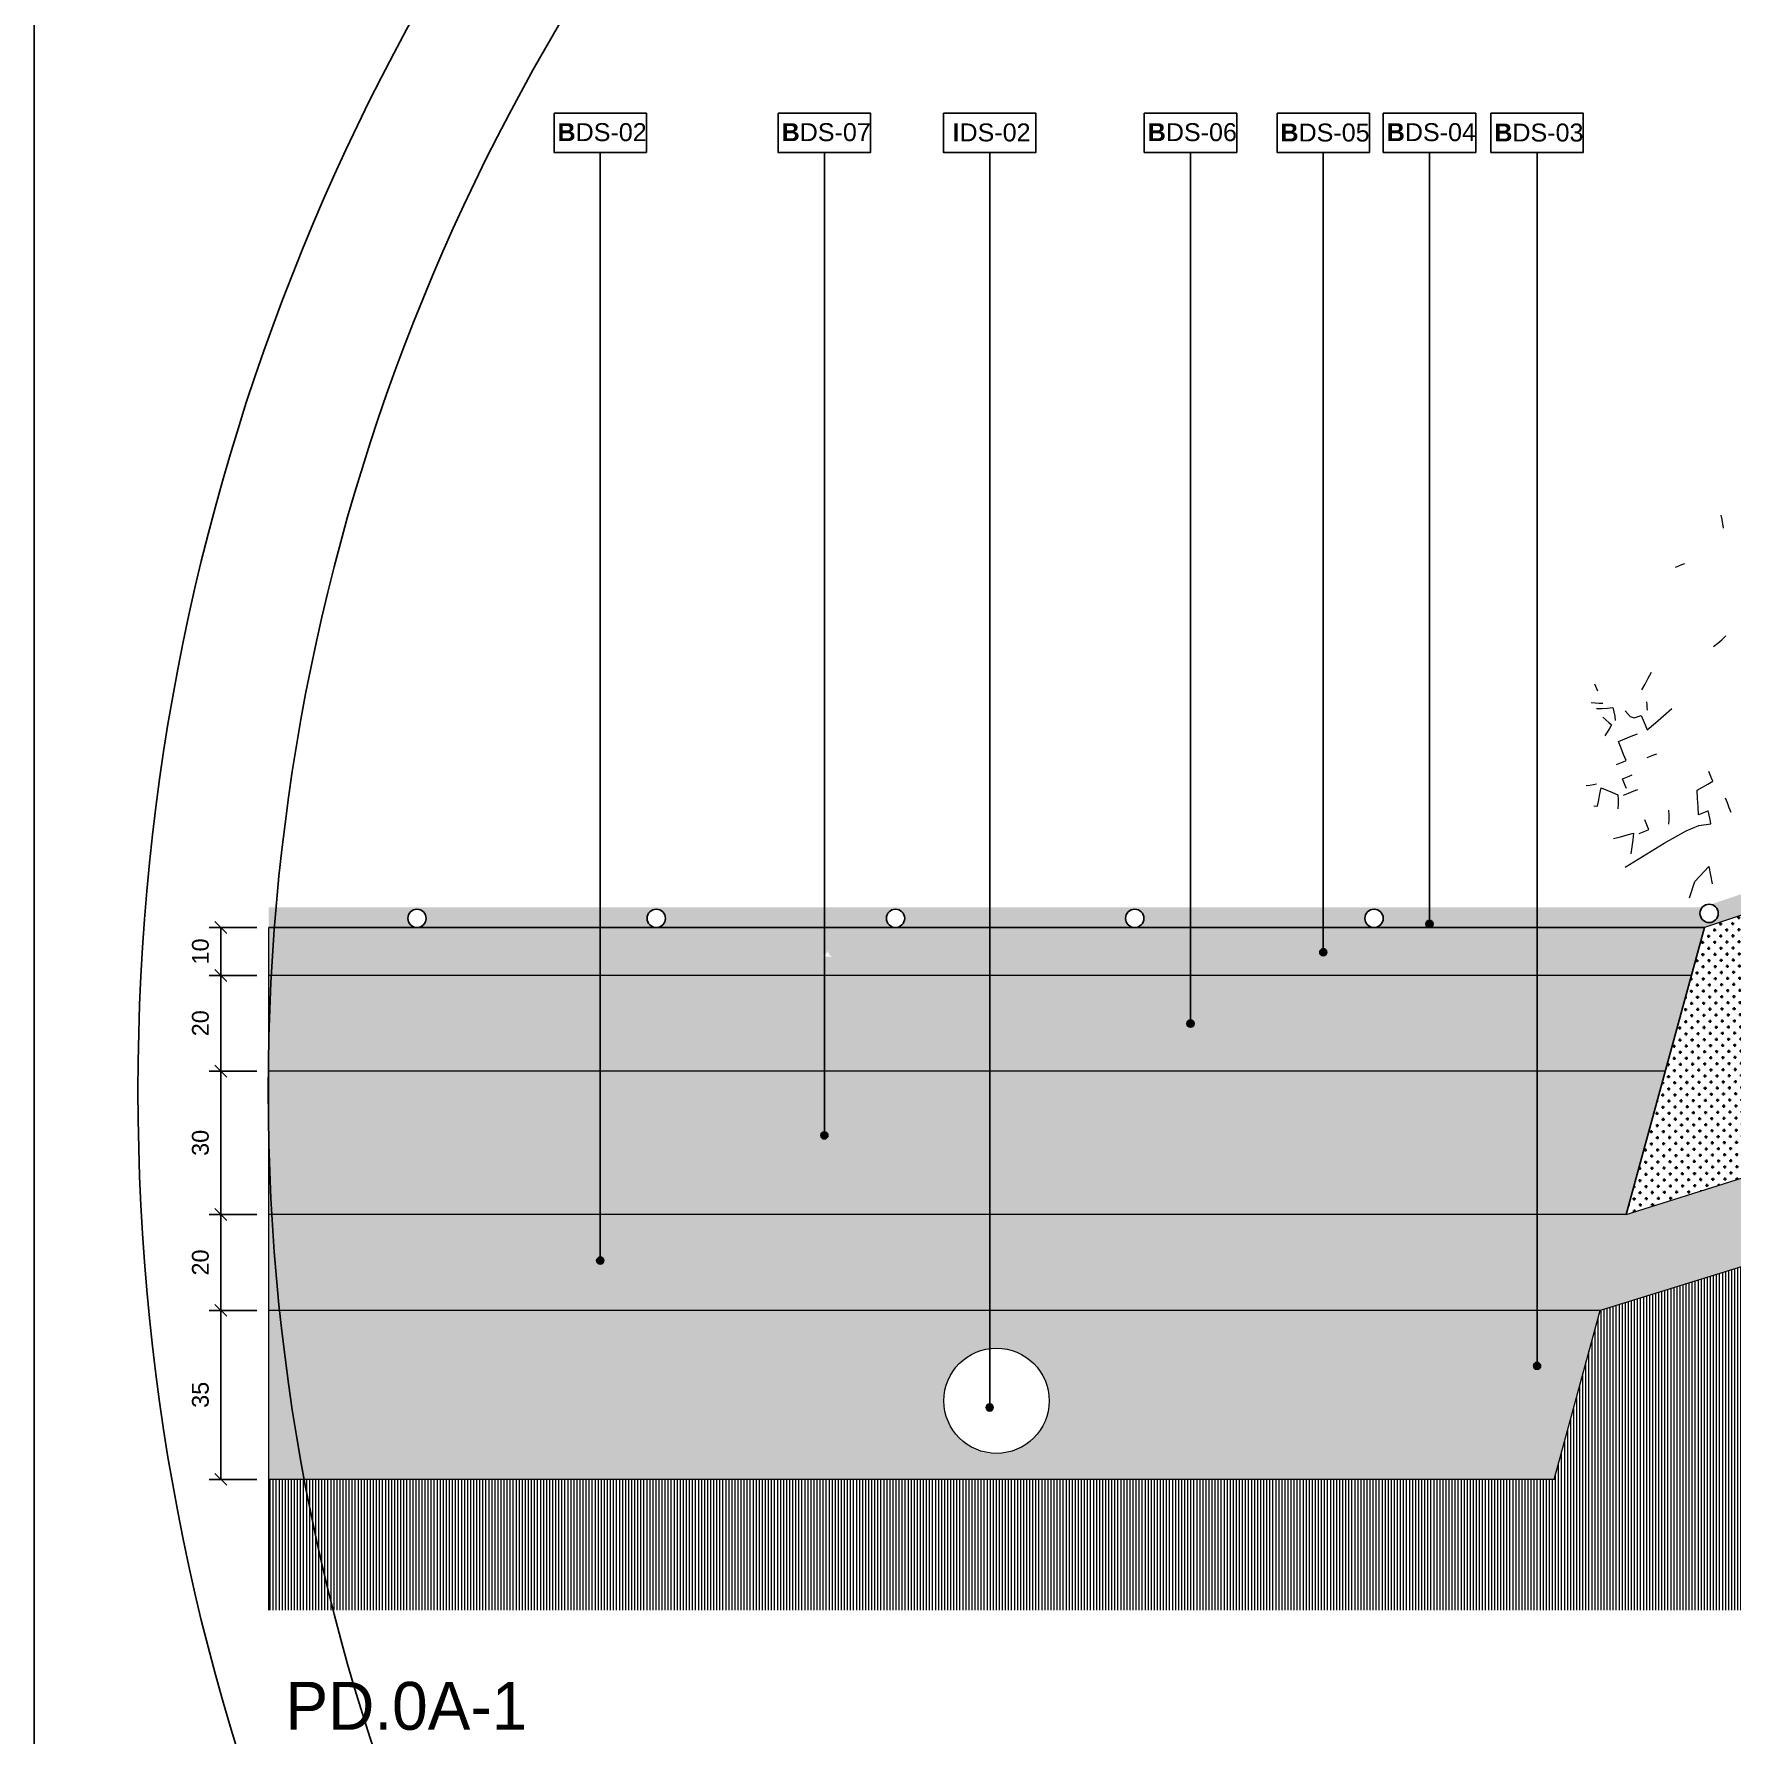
# Model space of a CAD drawing. Header units: metres. Extents: x -325 to 301, y -147 to 149.
# Drawn here: x 12.234 to 15.783, y 113.5 to 117.053 of the extents above; entities that cross this region are included whole.
import ezdxf

# ---------------------------------------------------------------- set-up
doc = ezdxf.new("R2010")
doc.units = ezdxf.units.M
doc.layers.get('Defpoints').update_dxf_attribs({"lineweight": 13})
for name, color, linetype, plot in [('-aux', 50, 'Continuous', False), ('-AUX_RIM', 2, 'Continuous', False), ('00-NOPRINT-aux', 6, 'Continuous', False)]:
    doc.layers.add(name, color=color, linetype=linetype, plot=plot)
doc.layers.add('0-TX-1_25', color=7, linetype='Continuous', true_color=0x3f4f7f)
doc.layers.add('03-SOL-H-sorra', color=7, linetype='Continuous', true_color=0x7e7a67)
for name, color, linetype in [('02-TRAÇ-D-linia 2', 251, 'Continuous'), ('10-DET-encoixinat', 37, 'Continuous'), ('10-DET_TERRENY_compactat', 252, 'Continuous'), ('10-DET_TERRENY_sol estructural', 251, 'Continuous'), ('A-KEYPLAN_HATCH', 7, 'Continuous'), ('A_TEXT_2', 7, 'Continuous')]:
    doc.layers.add(name, color=color, linetype=linetype)
for name, color, linetype, lineweight in [('05-VEG-sec plano 2_', 251, 'Continuous', 18), ('1-CM', 7, 'Continuous', 0), ('2-formigó', 7, 'Continuous', 0), ('2-L-secció', 1, 'Continuous', 0), ('3-TR Seleccionat', 44, 'Continuous', 0)]:
    doc.layers.add(name, color=color, linetype=linetype, lineweight=lineweight)
doc.styles.get("Standard").update_dxf_attribs({"font": 'arial.ttf'})
doc.styles.add('x-llegenda materials$0$ENGRAVERS', font='TT0586M.TTF')
doc.dimstyles.new('ISO-25', dxfattribs={"dimtxt": 0.1, "dimasz": 0.1, "dimexe": 0.1, "dimexo": 0.1, "dimgap": 0.1, "dimtad": 1, "dimdec": 0, "dimlfac": 100, "dimzin": 9, "dimtxsty": 'Standard', "dimblk": 'OBLIQUE', "dimcen": 0.1, "dimadec": 0, "dimazin": 0, "dimtfac": 1, "dimtdec": 0, "dimtmove": 0, "dimatfit": 3, "dimldrblk": 'OBLIQUE', "dimfxl": 1, "dimarcsym": 0})

# ---------------------------------------------------------------- blocks, each defined once
blk = doc.blocks.new('arbusto')
at = {"color": 0}
for p, q in [((85.505777362152, 109.7584143048152), (85.50501762586646, 109.7671814040514)), ((85.5070085527841, 109.7500640760409), (85.505777362152, 109.7584143048152)), ((85.5084749397356, 109.7419218122959), (85.5070085527841, 109.7500640760409)), ((85.60743366647512, 109.7007751225028), (85.60114951897413, 109.7011612626957)), ((85.61416197696235, 109.7003616915317), (85.60743366647512, 109.7007751225028)), ((85.62111186888069, 109.6999346427619), (85.61416197696235, 109.7003616915317)), ((85.58112822612748, 109.5383787464816), (85.57137422030792, 109.5426890833769)), ((85.5909095229581, 109.5345125729218), (85.58112822612748, 109.5383787464816)), ((85.60070443584118, 109.530867980211), (85.5909095229581, 109.5345125729218)), ((85.73990705958568, 109.5135940359905), (85.73045970941894, 109.5228949609445)), ((85.7493817032082, 109.5047372748377), (85.73990705958568, 109.5135940359905)), ((85.84055928699672, 109.5211391451303), (85.84147925185971, 109.5361109079095)), ((85.75886996067129, 109.4961020947667), (85.7493817032082, 109.5047372748377)), ((85.83330172509886, 109.4845523836557), (85.82313428912312, 109.4821344094817)), ((85.82313428912312, 109.4821344094817), (85.82389402505942, 109.4733673103619)), ((85.84348277724348, 109.487191939028), (85.83330172509886, 109.4845523836557)), ((85.84549642459024, 109.4988313515205), (85.83902601455338, 109.4961862079799)), ((85.85369112202898, 109.4902756570373), (85.84348277724348, 109.487191939028)), ((85.8524246114539, 109.501670784317), (85.84549642459024, 109.4988313515205)), ((85.85960167308804, 109.5049407650949), (85.8524246114539, 109.501670784317)), ((85.73510736320168, 109.4354823594913), (85.71557206008583, 109.4436588706449)), ((85.75832359376363, 109.466079085134), (85.75733668776229, 109.4711491578491)), ((85.75975466088858, 109.4609817211749), (85.75832359376363, 109.466079085134)), ((85.76140731119085, 109.455870741047), (85.75975466088858, 109.4609817211749)), ((85.77607241924852, 109.4499601889402), (85.77545911003835, 109.4399790139869)), ((85.79035002295859, 109.449825277552), (85.77607241924852, 109.4499601889402)), ((85.79713782155886, 109.4546029680641), (85.79035002295859, 109.449825277552)), ((85.8022519745864, 109.468389266287), (85.79713782155886, 109.4546029680641)), ((85.82389402505942, 109.4733673103619), (85.82512521464378, 109.4650170814712)), ((85.82512521464378, 109.4650170814712), (85.82659160264302, 109.4568748177262)), ((85.83968354598619, 109.4573688071687), (85.83626612334047, 109.4512709212722)), ((85.83626612334047, 109.4512709212722), (85.84224361600354, 109.445894193952)), ((85.84334984258749, 109.4638972396497), (85.83968354598619, 109.4573688071687)), ((85.84224361600354, 109.445894193952), (85.84866527083796, 109.4404901743401)), ((85.84747391589917, 109.4706199625507), (85.84334984258749, 109.4638972396497)), ((85.75465628085658, 109.427527431515), (85.73510736320168, 109.4354823594913)), ((85.77423249045387, 109.4200166651281), (85.75465628085658, 109.427527431515)), ((85.77484579989687, 109.4299978400813), (85.77423249045387, 109.4200166651281)), ((85.77545911003835, 109.4399790139869), (85.77484579989687, 109.4299978400813)), ((85.80720729951281, 109.4179904749617), (85.79419484036043, 109.4187900463585)), ((85.82044133811723, 109.4171772890259), (85.80720729951281, 109.4179904749617)), ((85.83411954017356, 109.4163368094014), (85.82044133811723, 109.4171772890259)), ((85.83327906136401, 109.4026586080436), (85.83411954017356, 109.4163368094014)), ((85.84866527083796, 109.4404901743401), (85.85530850896612, 109.4350725405384)), ((85.83166630310006, 109.3764121104032), (85.83246587472968, 109.389424568275)), ((85.83246587472968, 109.389424568275), (85.83327906136401, 109.4026586080436)), ((85.77745009236969, 109.3697246520314), (85.7711659448687, 109.3701107903617)), ((85.78417840204202, 109.3693112202454), (85.77745009236969, 109.3697246520314)), ((85.79112829489168, 109.368884172407), (85.78417840204202, 109.3693112202454)), ((85.83611052285414, 109.3460824453505), (85.82982637523673, 109.3464685855433)), ((85.83795045141596, 109.3760259702103), (85.83166630310006, 109.3764121104032)), ((85.8428388327593, 109.3456690137973), (85.83611052285414, 109.3460824453505)), ((85.84467876167037, 109.3756125376094), (85.83795045141596, 109.3760259702103)), ((85.84978872421198, 109.3452419668902), (85.8428388327593, 109.3456690137973)), ((85.85162865300663, 109.3751854907023), (85.84467876167037, 109.3756125376094)), ((85.84936167730484, 109.3382920745062), (85.84978872421198, 109.3452419668902)), ((85.90667154139373, 109.3530640155077), (85.90030790818855, 109.3521565943956)), ((85.91350662871264, 109.35438830778), (85.90667154139373, 109.3530640155077)), ((85.92057691363152, 109.3559205635684), (85.91350662871264, 109.35438830778)), ((85.83796762325801, 109.3159117521718), (85.82798644818831, 109.3165250598686)), ((85.8479487975128, 109.3152984419139), (85.83796762325801, 109.3159117521718)), ((85.85792997223325, 109.3146851332858), (85.8479487975128, 109.3152984419139)), ((85.8485621062573, 109.3252796159359), (85.84894824621733, 109.3315637654159)), ((85.84894824621733, 109.3315637654159), (85.84936167730484, 109.3382920745062)), ((85.87673258827999, 109.3265913651558), (85.86821780237369, 109.3190624108538)), ((85.86821780237369, 109.3190624108538), (85.87071526027285, 109.3101885337383)), ((85.88548257271759, 109.3343282855349), (85.87673258827999, 109.3265913651558)), ((85.89470401150174, 109.3424820750952), (85.88548257271759, 109.3343282855349)), ((85.90037485060748, 109.3321147608804), (85.89470401150174, 109.3424820750952)), ((85.90648985118605, 109.3217201551888), (85.90037485060748, 109.3321147608804)), ((85.9128264344763, 109.3113119313493), (85.90648985118605, 109.3217201551888)), ((85.91929684393108, 109.3139570748899), (85.9128264344763, 109.3113119313493)), ((85.68579676304944, 109.2851866903948), (85.68618290196173, 109.2914708398748)), ((85.69695110549219, 109.2825345920864), (85.68579676304944, 109.2851866903948)), ((85.68618290196173, 109.2914708398748), (85.68659633374773, 109.2981991490815)), ((85.68659633374773, 109.2981991490815), (85.68702338146977, 109.3051490401849)), ((85.70856322464533, 109.2800767834997), (85.69695110549219, 109.2825345920864)), ((85.72042422031518, 109.2780495205661), (85.70856322464533, 109.2800767834997)), ((85.87071526027285, 109.3101885337383), (85.87346159270965, 109.3017452044878)), ((85.87346159270965, 109.3017452044878), (85.87666570371948, 109.2934961647261)), ((85.72449484351091, 109.2627711046953), (85.72042422031518, 109.2780495205661)), ((85.7285654663574, 109.2474926868454), (85.72449484351091, 109.2627711046953)), ((85.73263609060086, 109.2322142701596), (85.7285654663574, 109.2474926868454)), ((85.7868793506641, 109.2502173727844), (85.7843818932306, 109.2590912487358)), ((85.78962568379939, 109.2417740423698), (85.7868793506641, 109.2502173727844)), ((85.83344728767406, 109.242346500163), (85.83386072039139, 109.249074810301)), ((85.83386072039139, 109.249074810301), (85.83428776741493, 109.2560247024521)), ((85.67152242199518, 109.2159317762125), (85.67213573213667, 109.2259129510494)), ((85.67213573213667, 109.2259129510494), (85.67274904157966, 109.2358941258863)), ((85.67274904157966, 109.2358941258863), (85.67336235102266, 109.2458753010724)), ((85.71267374092713, 109.2334408883471), (85.71895788924303, 109.2330547497841)), ((85.71343347697984, 109.2246737892274), (85.71267374092713, 109.2334408883471)), ((85.7146646665642, 109.2163235613843), (85.71343347697984, 109.2246737892274)), ((85.71613105467986, 109.208181297523), (85.7146646665642, 109.2163235613843)), ((85.71895788924303, 109.2330547497841), (85.72568619856611, 109.2326413169503)), ((85.72568619856611, 109.2326413169503), (85.73263609060086, 109.2322142701596)), ((85.79282979434356, 109.2335250014439), (85.78962568379939, 109.2417740423698)), ((85.83306114864536, 109.2360623525456), (85.83344728767406, 109.242346500163)), ((85.83934529556427, 109.235676213284), (85.83306114864536, 109.2360623525456)), ((85.84607360558584, 109.2352627813816), (85.83934529556427, 109.235676213284)), ((85.85302349878475, 109.2348357329611), (85.84607360558584, 109.2352627813816)), ((85.8764032702893, 109.23970700067), (85.86331132694613, 109.2392130122753)), ((85.86331132694613, 109.2392130122753), (85.86886177328415, 109.2268863937352)), ((85.86886177328415, 109.2268863937352), (85.87486999644898, 109.2147540636361)), ((85.87486999644898, 109.2147540636361), (85.88112709461711, 109.2030522815185)), ((85.88974408665672, 109.2406315368135), (85.8764032702893, 109.23970700067)), ((85.90354268136434, 109.2417503634933), (85.88974408665672, 109.2406315368135)), ((85.7389971872326, 109.2121774192201), (85.71613105467986, 109.208181297523)), ((85.76575809263159, 109.2107674926519), (85.7389971872326, 109.2121774192201)), ((85.81363795336802, 109.2014855035814), (85.76575809263159, 109.2107674926519)), ((85.89986282621976, 109.1818633127259), (85.81363795336802, 109.2014855035814)), ((85.74646534677595, 109.1311759038363), (85.7506823973963, 109.0971492110984)), ((85.78116576070897, 109.1119374784175), (85.74646534677595, 109.1311759038363)), ((85.80097133573145, 109.0858216201887), (85.78116576070897, 109.1119374784175))]:
    blk.add_line(p, q, dxfattribs=at)
blk = doc.blocks.new('hatch keyplan 2')
at = {"layer": 'A-KEYPLAN_HATCH'}
blk.add_lwpolyline([(0, 0.005476596624248486), (0.012874798693294, 0.005476596623793739), (0.012874798693294, -2.273736754432321e-13), (0, 0)], close=True, dxfattribs=at)
blk = doc.blocks.new('hatch keyplan')
at = {"layer": 'A-KEYPLAN_HATCH'}
blk.add_blockref('hatch keyplan 2', (1.430579833341536, 0.8521467901477053), dxfattribs=at)
blk = doc.blocks.new('B-DS06')
at = {"layer": 'A-KEYPLAN_HATCH'}
blk.add_blockref('hatch keyplan', (-1.430579833341536, -0.8521467901477053), dxfattribs=at)
at = {"layer": 'A_TEXT_2', "insert": (-0.0007977306934924266, 0.004083503112212838), "char_height": 0.0025, "attachment_point": 1}
blk.add_mtext_dynamic_manual_height_columns('\\pi0.00128;{\\fArial|b1|i0|c0|p34;B}DS-06', width=0.01456192034901793, gutter_width=0.015, heights=[0], dxfattribs=at)
blk = doc.blocks.new('B-DS05')
at = {"layer": 'A-KEYPLAN_HATCH'}
blk.add_blockref('hatch keyplan', (-1.430579833341536, -0.8521467901477053), dxfattribs=at)
at = {"layer": 'A_TEXT_2', "insert": (-0.0007977307988561444, 0.004032374434375541), "char_height": 0.0025, "attachment_point": 1}
blk.add_mtext_dynamic_manual_height_columns('\\pi0.00127;{\\fArial|b1|i0|c0|p34;B}DS-05', width=0.01456192034901793, gutter_width=0.015, heights=[0], dxfattribs=at)
blk = doc.blocks.new('B-DS03')
at = {"layer": 'A-KEYPLAN_HATCH'}
blk.add_blockref('hatch keyplan', (-1.430579833341536, -0.8521467901477053), dxfattribs=at)
at = {"layer": 'A_TEXT_2', "insert": (-0.0007977307988561444, 0.004032374434375541), "char_height": 0.0025, "attachment_point": 1}
blk.add_mtext_dynamic_manual_height_columns('\\pi0.00128;{\\fArial|b1|i0|c0|p34;B}DS-03', width=0.01456192034901793, gutter_width=0.015, heights=[0], dxfattribs=at)
blk = doc.blocks.new('B-DS04')
at = {"layer": 'A-KEYPLAN_HATCH'}
blk.add_blockref('hatch keyplan', (-1.430579833341536, -0.8521467901477053), dxfattribs=at)
at = {"layer": 'A_TEXT_2', "insert": (-0.0007977306934924266, 0.004083503112212838), "char_height": 0.0025, "attachment_point": 1}
blk.add_mtext_dynamic_manual_height_columns('\\pi0.00128;{\\fArial|b1|i0|c0|p34;B}DS-04', width=0.01456192034901793, gutter_width=0.015, heights=[0], dxfattribs=at)
blk = doc.blocks.new('B-DS07')
at = {"layer": 'A-KEYPLAN_HATCH'}
blk.add_blockref('hatch keyplan', (-1.430579833341536, -0.8521467901477053), dxfattribs=at)
at = {"layer": 'A_TEXT_2', "insert": (-0.0007977306934924266, 0.004083503112212838), "char_height": 0.0025, "attachment_point": 1}
blk.add_mtext_dynamic_manual_height_columns('\\pi0.00128;{\\fArial|b1|i0|c0|p34;B}DS-07', width=0.01456192034901793, gutter_width=0.015, heights=[0], dxfattribs=at)
blk = doc.blocks.new('I-06B')
at = {"layer": 'A-KEYPLAN_HATCH'}
blk.add_blockref('hatch keyplan', (-1.430579833341536, -0.8521467901477053), dxfattribs=at)
at = {"layer": 'A_TEXT_2', "insert": (-0.0007977307986626325, 0.00404589630651675), "char_height": 0.0025, "attachment_point": 1}
blk.add_mtext_dynamic_manual_height_columns('\\pi0.00206;{\\fArial|b1|i0|c0|p34;I}DS-02', width=0.01456192034901793, gutter_width=0.015, heights=[0], dxfattribs=at)
blk = doc.blocks.new('_Oblique')
at = {"color": 0, "lineweight": -2}
blk.add_line((-0.499999999995058, -0.4999999998130015), (0.500000000028669, 0.500000000163238), dxfattribs=at)
blk = doc.blocks.new('*D178')
at = {"layer": '0-TX-1_25', "color": 0, "lineweight": -2, "transparency": 16777216}
for p, q in [((12.70019743118632, 115.1855640451115), (12.60019743118646, 115.1855640451115)), ((12.62519743118646, 115.1855640451115), (12.62519743118646, 115.0855640459497)), ((12.7001974310699, 115.0855640459497), (12.60019743118646, 115.0855640459497))]:
    blk.add_line(p, q, dxfattribs=at)
at = {"layer": 'Defpoints', "color": 0, "transparency": 16777216}
for p in [(12.72519743118632, 115.1855640451115), (12.62519743118646, 115.0855640459497), (12.7251974310699, 115.0855640459497)]:
    blk.add_point(p, dxfattribs=at)
at = {"layer": '0-TX-1_25', "color": 0, "lineweight": -2, "transparency": 16777216, "xscale": 0.025, "yscale": 0.025, "zscale": 0.025}
for p, rotation in [((12.62519743118646, 115.1855640451115), 90), ((12.62519743118646, 115.0855640459497), 270)]:
    blk.add_blockref('_Oblique', p, dxfattribs=dict(at, rotation=rotation))
at = {"layer": '0-TX-1_25', "color": 0, "transparency": 16777216, "insert": (12.58232737661623, 115.1355640455305), "char_height": 0.035, "attachment_point": 5, "rotation": 90}
blk.add_mtext('10', dxfattribs=at)
blk = doc.blocks.new('*D179')
at = {"layer": '0-TX-1_25', "color": 0, "lineweight": -2, "transparency": 16777216}
for p, q in [((12.7001974310699, 115.0855640462989), (12.60019743118645, 115.0855640462989)), ((12.62519743118645, 115.0855640462989), (12.62519743118645, 114.885564047626)), ((12.70019743100782, 114.885564047626), (12.60019743118645, 114.885564047626))]:
    blk.add_line(p, q, dxfattribs=at)
at = {"layer": 'Defpoints', "color": 0, "transparency": 16777216}
for p in [(12.7251974310699, 115.0855640462989), (12.62519743118645, 114.885564047626), (12.72519743100782, 114.885564047626)]:
    blk.add_point(p, dxfattribs=at)
at = {"layer": '0-TX-1_25', "color": 0, "lineweight": -2, "transparency": 16777216, "xscale": 0.025, "yscale": 0.025, "zscale": 0.025}
for p, rotation in [((12.62519743118645, 115.0855640462989), 90), ((12.62519743118645, 114.885564047626), 270)]:
    blk.add_blockref('_Oblique', p, dxfattribs=dict(at, rotation=rotation))
at = {"layer": '0-TX-1_25', "color": 0, "transparency": 16777216, "insert": (12.58232737661622, 114.9855640469625), "char_height": 0.035, "attachment_point": 5, "rotation": 90}
blk.add_mtext('20', dxfattribs=at)
blk = doc.blocks.new('*D180')
at = {"layer": '0-TX-1_25', "color": 0, "lineweight": -2, "transparency": 16777216}
for p, q in [((12.70019743048783, 114.5855640421058), (12.60019743118644, 114.5855640421058)), ((12.62519743118644, 114.5855640421058), (12.62519743118644, 114.3855640448321)), ((12.700197430255, 114.3855640448321), (12.60019743118644, 114.3855640448321))]:
    blk.add_line(p, q, dxfattribs=at)
at = {"layer": 'Defpoints', "color": 0, "transparency": 16777216}
for p in [(12.72519743048783, 114.5855640421058), (12.62519743118644, 114.3855640448321), (12.725197430255, 114.3855640448321)]:
    blk.add_point(p, dxfattribs=at)
at = {"layer": '0-TX-1_25', "color": 0, "lineweight": -2, "transparency": 16777216, "xscale": 0.025, "yscale": 0.025, "zscale": 0.025}
for p, rotation in [((12.62519743118644, 114.5855640421058), 90), ((12.62519743118644, 114.3855640448321), 270)]:
    blk.add_blockref('_Oblique', p, dxfattribs=dict(at, rotation=rotation))
at = {"layer": '0-TX-1_25', "color": 0, "transparency": 16777216, "insert": (12.58232737661621, 114.4855640434689), "char_height": 0.035, "attachment_point": 5, "rotation": 90}
blk.add_mtext('20', dxfattribs=at)
blk = doc.blocks.new('*D181')
at = {"layer": '0-TX-1_25', "color": 0, "lineweight": -2, "transparency": 16777216}
for p, q in [((12.700197430255, 114.3855640448321), (12.60019743118642, 114.3855640448321)), ((12.62519743118642, 114.3855640448321), (12.62519743118642, 114.0323513026347)), ((12.700197430255, 114.0323513026347), (12.60019743118642, 114.0323513026347))]:
    blk.add_line(p, q, dxfattribs=at)
at = {"layer": 'Defpoints', "color": 0, "transparency": 16777216}
for p in [(12.725197430255, 114.3855640448321), (12.62519743118642, 114.0323513026347), (12.725197430255, 114.0323513026347)]:
    blk.add_point(p, dxfattribs=at)
at = {"layer": '0-TX-1_25', "color": 0, "lineweight": -2, "transparency": 16777216, "xscale": 0.025, "yscale": 0.025, "zscale": 0.025}
for p, rotation in [((12.62519743118642, 114.3855640448321), 90), ((12.62519743118642, 114.0323513026347), 270)]:
    blk.add_blockref('_Oblique', p, dxfattribs=dict(at, rotation=rotation))
at = {"layer": '0-TX-1_25', "color": 0, "transparency": 16777216, "insert": (12.58231543937198, 114.2089576737334), "char_height": 0.035, "attachment_point": 5, "rotation": 90}
blk.add_mtext('35', dxfattribs=at)
blk = doc.blocks.new('B-DS02')
at = {"layer": 'A-KEYPLAN_HATCH'}
blk.add_blockref('hatch keyplan', (-1.430579833341536, -0.8521467901477053), dxfattribs=at)
at = {"layer": 'A_TEXT_2', "insert": (-0.0007977306934924266, 0.004083503112212838), "char_height": 0.0025, "attachment_point": 1}
blk.add_mtext_dynamic_manual_height_columns('\\pi0.00129;{\\fArial|b1|i0|c0|p34;B}DS-02', width=0.01456192034901793, gutter_width=0.015, heights=[0], dxfattribs=at)
blk = doc.blocks.new('POINT')
at = {"layer": '0-TX-1_25'}
h = blk.add_hatch(dxfattribs=at)
h.set_pattern_fill('ANGLE', color=256)
h.set_pattern_definition([(0, (-83.74681484067048, -12.72584030761209), (0, 6.985), [5.08, -1.905]), (90, (-83.74681484067048, -12.72584030761209), (-6.985, 4.277078946022131e-16), [5.08, -1.905])])
edge = h.paths.add_edge_path()
edge.add_arc((0, 0), 0.0075, 0, 360)
h = blk.add_hatch(color=256, dxfattribs=at)
h.dxf.hatch_style = 1
edge = h.paths.add_edge_path()
edge.add_arc((0, 0), 0.0075, 0, 360)
blk.add_circle((0, 0), 0.0075, dxfattribs=at)
blk = doc.blocks.new('*D183')
at = {"layer": '0-TX-1_25', "color": 0, "lineweight": -2, "transparency": 16777216}
for p, q in [((12.700197430255, 114.885564047626), (12.60019743118644, 114.885564047626)), ((12.62519743118644, 114.5855640422244), (12.62519743118644, 114.885564047626)), ((12.700197430255, 114.5855640422244), (12.60019743118644, 114.5855640422244))]:
    blk.add_line(p, q, dxfattribs=at)
at = {"layer": 'Defpoints', "color": 0, "transparency": 16777216}
for p in [(12.62519743118644, 114.885564047626), (12.725197430255, 114.885564047626), (12.725197430255, 114.5855640422244)]:
    blk.add_point(p, dxfattribs=at)
at = {"layer": '0-TX-1_25', "color": 0, "lineweight": -2, "transparency": 16777216, "xscale": 0.025, "yscale": 0.025, "zscale": 0.025}
for p, rotation in [((12.62519743118644, 114.885564047626), 90), ((12.62519743118644, 114.5855640422244), 270)]:
    blk.add_blockref('_Oblique', p, dxfattribs=dict(at, rotation=rotation))
at = {"layer": '0-TX-1_25', "color": 0, "transparency": 16777216, "insert": (12.58231543937201, 114.7355640449252), "char_height": 0.035, "attachment_point": 5, "rotation": 90}
blk.add_mtext('30', dxfattribs=at)

msp = doc.modelspace()

# ---------------------------------------------------------------- hatches: boundary and pattern name
at = {"layer": '03-SOL-H-sorra'}
h = msp.add_hatch(dxfattribs=at)
h.set_pattern_fill('DOTS', color=256, scale=0.12, angle=45.57823182521773, style=0)
h.set_pattern_definition([(71.05482749825202, (127.3451974432195, 29.11556403829413), (-0.005876235567510452, 0.005981835467072386), [0, -0.007499999999999981])])
edge = h.paths.add_edge_path()
edge.add_line((13.89519743204313, 115.1855640451114), (15.72519742932367, 115.1855640460427))
edge.add_line((15.72519742932367, 115.1855640460427), (15.69795993961711, 115.0855640464153))
edge.add_line((15.69795993961711, 115.0855640464153), (12.72519742932367, 115.0855640468809))
edge.add_line((12.72519742932367, 115.0855640468809), (12.72519743025499, 115.1855640455771))
edge.add_line((12.72519743025499, 115.1855640455771), (13.89519743204313, 115.1855640451114))
edge.add_line((13.89519743204313, 115.1855640451114), (13.89519743204313, 115.1380640424478))
edge.add_arc((13.87063020377944, 115.1501312714405), 0.02737091010766021, 296.15990501803367, 333.8400928474414, ccw=False)
edge.add_arc((13.89519743327028, 115.2164462535304), 0.09173781268269464, 262.168635748906, 277.83136211666)
edge.add_arc((13.90417286378908, 115.1345394742701), 0.0096426633180673, 158.5605277697851, 291.43946796134605, ccw=False)
edge.add_line((13.89519743204313, 115.1380640424478), (13.89519743204313, 115.1855640451114))
at = {"layer": '10-DET-encoixinat'}
h = msp.add_hatch(dxfattribs=at)
h.set_pattern_fill('CROSS', color=256, scale=0.002, angle=91)
h.set_pattern_definition([(90.99999999999991, (1.196562049863278, 26.75898073485723), (-0.01291971129023967, 0.01247642016673267), [0.00635, -0.01905]), (181, (1.199681154904962, 26.76221066267978), (-0.01247642016673267, -0.01291971129023967), [0.00635, -0.01905])])
h.paths.add_polyline_path([(15.72519742932367, 115.1855640451114), (16.18331524773738, 115.3382699848671), (16.18370221425747, 114.7816912556033), (15.5617724931612, 114.5855640487491)])
at = {"layer": '10-DET_TERRENY_compactat'}
h = msp.add_hatch(dxfattribs=at)
h.set_pattern_fill('HEX', color=256, scale=0.002, angle=0.5782318252177278)
h.set_pattern_definition([(0.5782318252177278, (0, 0), (-0.000110995747240735, 0.01099796253877573), [0.00635, -0.0127]), (120.5782318252177, (0, 0), (-0.00946901707482901, -0.005595106406210373), [0.00635, -0.0127]), (60.57823182521773, (0.006349676630719095, 6.408342453239108e-05), (-0.009580012822069743, 0.00540285613256535), [0.00635, -0.0127])])
edge = h.paths.add_edge_path(flags=16)
edge.add_arc((18.18345262635749, 116.0295846000547), 0.01914789983742438, 0, 360)
h.paths.add_polyline_path([(12.72519743118631, 115.1855640446458), (15.72519742932367, 115.1855640451114), (18.50068914774776, 116.110727952976), (18.72519749867109, 116.110727952976), (18.72519749867109, 116.160727952976), (18.5011173930892, 116.160727952976), (15.72096998652914, 115.2279424640741), (12.72519743118631, 115.2279424640741)])
edge = h.paths.add_edge_path(flags=16)
edge.add_arc((18.63156807637788, 116.1340222752348), 0.01914789983742415, 0, 360)
edge = h.paths.add_edge_path(flags=16)
edge.add_arc((17.42827483863564, 115.7758375623786), 0.01914789983742415, 0, 360)
edge = h.paths.add_edge_path(flags=16)
edge.add_arc((17.80484668784093, 115.8970196262924), 0.01914789983742415, 0, 360)
edge = h.paths.add_edge_path(flags=16)
edge.add_arc((16.58070385769749, 115.489774232655), 0.01914789983742415, 0, 360)
edge = h.paths.add_edge_path(flags=16)
edge.add_arc((16.20413200849219, 115.3685921687412), 0.01914789983742415, 0, 360)
edge = h.paths.add_edge_path(flags=16)
edge.add_arc((15.73516696607061, 115.2150938127798), 0.01914789983742415, 0, 360)
edge = h.paths.add_edge_path()
edge.add_arc((15.03486388745067, 115.2047077526053), 0.01914789983742415, 0, 360)
edge = h.paths.add_edge_path()
edge.add_arc((14.53486388745067, 115.2047077526053), 0.01914789983742415, 0, 360)
edge = h.paths.add_edge_path()
edge.add_arc((13.53486388745067, 115.2047077526053), 0.01914789983742415, 0, 360)
edge = h.paths.add_edge_path()
edge.add_arc((14.03486388745067, 115.2047077526053), 0.01914789983742415, 0, 360)
edge = h.paths.add_edge_path()
edge.add_arc((13.03486388745067, 115.2047077526053), 0.01914789983742415, 0, 360)
at = {"layer": '10-DET_TERRENY_sol estructural'}
h = msp.add_hatch(dxfattribs=at)
h.set_pattern_fill('AR-SAND', color=256, scale=0.0002, angle=-44.30170654748505)
h.set_pattern_definition([(353.1982934525149, (-4.791182388590009, 120.9574755126498), (0.006607462870967802, 0.007228690418324882), [0, -0.007721600000000001, 0, -0.008636, 0, -0.008255]), (323.198293452515, (-4.791182388590009, 120.9574755126498), (0.01644736167153624, 0.003980961793446484), [0, -0.004165600000000001, 0, -0.006959600000000001, 0, -0.002667]), (283.1982934525149, (-4.795654193084765, 120.9618396239134), (0.01134189639078983, -0.0110285894099195), [0, -0.002539999999999995, 0, -0.009143999999999979, 0, -0.01193799999999998]), (273.1982934525149, (-4.795654193084765, 120.9618396239134), (0.0140431583982183, -0.007475030295226294), [0, -0.00127, 0, -0.0059944, 0, -0.006858])])
h.paths.add_polyline_path([(18.54512605472112, 115.3252989217192), (18.60512451184567, 115.5452932685966), (15.56177248727612, 114.5855640489048), (15.5072975068764, 114.385564050223)])
h = msp.add_hatch(dxfattribs=at)
h.set_pattern_fill('GRAVEL', color=256, scale=0.0015, angle=-43.73425226980013)
h.set_pattern_definition([(184.2785352301999, (0.04616018324180229, 0.00856516824605533), (-0.4572861962506175, -0.03705110954674079), [0.0051258216, -0.507457254593475]), (141.2354887301999, (0.04104863738650856, 0.008182754897400512), (0.3566907707760406, -0.2885396749897243), [0.0087960708, -0.87081073340286]), (88.77619483019984, (0.03419011507122402, 0.01369015761108906), (-0.01443682891162734, -0.5662132001030654), [0.006202222800000001, -0.6140208419115]), (223.5394367301998, (0.01686891473111583, 0.01708007276900023), (0.5543109472842113, 0.5242470636263595), [0.0080100678, -0.7929965613860699]), (249.0994019101999, (0.01106241443884999, 0.01156230905931523), (0.1784224475305879, 0.4620470974015254), [0.007854505500000001, -0.77759711618016]), (313.5394367301998, (0.008260333442096948, 0.004224614115558345), (-0.5242470636263595, 0.5543109472842113), [0.0080100678, -0.7929965613860699]), (353.9599882001999, (0.01377809715178195, -0.001581886176707495), (-0.6212718146695478, 0.06711499308778607), [0.0105929049, -1.048696729713705]), (28.52107610019987, (0.02431218869381492, -0.002696501977810847), (0.7721649549643744, 0.4212711862029659), [0.0100007928, -0.990078849028575]), (77.69531335019988, (0.03309930377585711, 0.002078698283429175), (0.1221736076420896, 0.568593650681856), [0.008037195, -0.7956831854806802]), (131.5021060301999, (0.03481211473411502, 0.009931272614263086), (0.2764832980778051, -0.317259209297384), [0.0091756992, -0.44960905425]), (178.6631855301999, (0.02873186262588012, 0.01680323843928761), (-0.6200815893793499, 0.01324660382057397), [0.0118661688, -1.174751587682655]), (95.07982256019987, (0.04385953812238627, -0.009270911481129882), (-0.03467065898060698, 0.349549417687708), [0.004050068099999999, -0.40095848736516]), (127.7349821301999, (0.04350092927946789, -0.005236733411463062), (0.3052028307679663, -0.3974666804793404), [0.0077052297, -0.7628195849556]), (181.2657477301999, (0.03878524028256897, 0.0008569622065118382), (-0.02633908199726438, -0.02752930728408648), [0.0053881401, -0.04849339662642]), (159.4643382401999, (0.04001887861235452, 0.006004214820410237), (0.1903247004094583, -0.07663679543138385), [0.0029016198, -0.2872593355334099]), (248.0671572201999, (0.03730165464255079, 0.007022071341696055), (0.05148793870010451, 0.1089270038531053), [0.004103484300000001, -0.20107129485]), (347.2295042601999, (0.03576891873418796, 0.003215577333397196), (0.1352660858459037, -0.02395863142857317), [0.006664794899999999, -0.21549447229365]), (117.8307989101999, (0.04226883220655411, 0.001742352689375455), (0.02871953257510377, -0.08020747127709686), [0.004819307100000001, -0.11566347175242]), (332.6552880641999, (0.02133465641778214, 0.02229873890010796), (0.3543103188326287, -0.1808028981203661), [0.00675132, -0.6683824000880849]), (26.61192367019987, (0.02733159275593949, 0.01919756032477763), (-0.3998471311128708, -0.1974660521226663), [0.0056639841, -0.560733235173]), (249.4643382401999, (0.0475366486060065, 0.007248214146192235), (0.07663679543143664, 0.1903247004095987), [0.005803201500000001, -0.2843577538334099]), (299.8762074001999, (0.04550093556343486, 0.001813766206584782), (-0.1962758268732508, 0.3459787418111291), [0.006751320000000001, -0.6683824000881]), (295.7097025101999, (0.00500442557947976, 0.00523056838397594), (-0.08496837242589203, 0.1867540245544781), [0.006510527999999999, -0.3190160146965901]), (251.0408883301999, (0.007828769825097469, -0.000635443172630997), (0.152083365314351, 0.4345177901935017), [0.0054550818, -0.5400539007108001]), (23.06715722019986, (0.02147285968158544, -0.02054448395786428), (0.1867540245491426, 0.08496837243762832), [0.005803201500000001, -0.2843577538334099]), (333.6197723701999, (0.02681208959824714, -0.01827072585792824), (-0.4632373226971307, 0.232290836798144), [0.006386741100000002, -0.632285639703]), (25.70970251019987, (0.00798349911238433, -0.00763833377920595), (-0.1867540245550693, -0.08496837242459504), [0.003255263999999999, -0.3222712786965901]), (57.57568020419986, (0.0198211012445404, -0.01896413903802856), (0.07782702070496317, 0.1364563111336056), [0.001942719, -0.19232992446789]), (122.2295042621999, (0.02086276227156266, -0.01732428285385175), (0.05624883985498591, -0.1065465532758631), [0.007854505500000001, -0.149235818836035]), (142.2747536901998, (0.01667385491460897, -0.01068000109019518), (0.3016321548504267, -0.235861512672731), [0.007279005, -0.720620472950055]), (259.9558152601999, (0.03339840135443439, 0.0007379396778296396), (0.02514885670478615, 0.0813976965671791), [0.005494858199999999, -0.1318766453952]), (309.4229743201999, (0.03244005609748967, -0.004672703756041381), (0.4153200598612238, -0.5028230084998738), [0.009593351399999998, -0.9497401359754648]), (17.21114363019987, (0.03853221045859279, -0.01208335347387937), (-0.2944908031185436, -0.08734882299490802), [0.0039226236, -0.38834088477165]), (46.26574773019987, (0.04227919320255055, -0.01092266991817491), (-0.001190225286822, 0.05386838928134579), [0.002286, -0.035814]), (76.52218489019987, (0.01691344122884516, -0.009327340231727424), (-0.07425634486532831, -0.29806147897244), [0.0052930044, -0.5240091115979999]), (4.278535230199868, (0.01814707955863071, -0.00418008761782902), (0.4572861962507373, 0.03705110954514024), [0.0102516432, -0.5023314329934748]), (316.2657477301998, (0.02837017126921819, -0.003415260920519384), (0.05386838928134579, 0.001190225286822), [0.009906, -0.028194]), (281.5705942301998, (0.03552779116308, -0.01026342223980748), (0.09091949910682298, -0.4560959709120015), [0.0060241434, -0.5963897508621]), (210.3203518301998, (0.03673608373025734, -0.01616514055501907), (-0.1328856352716723, -0.08377814714139868), [0.005547436199999999, -0.27182475058158]), (163.9117230901999, (0.03194743995927731, -0.01896568029490034), (-0.7864476583544948, 0.2251494851620432), [0.0090321765, -0.8941869663440699]), (131.6918264701999, (0.02326898640992089, -0.01646269687672457), (-0.3315419126958214, 0.3699373732484706), [0.0095554419, -0.9459876968436001])])
h.paths.add_polyline_path([(12.72519742932367, 115.0855640468809), (15.69795993961711, 115.0855640459496), (15.64348495716327, 114.8855640485827), (12.72519742932367, 114.8855640480917)])
h = msp.add_hatch(dxfattribs=at)
h.set_pattern_fill('GRAVEL', color=256, scale=0.0025, angle=-44.42176817478227, style=0)
h.set_pattern_definition([(183.5910193252177, (0.07709939104014357, 0.01335111610461939), (-0.7628297604301395, -0.05260234407423242), [0.008543035999999999, -0.8457620909891249]), (140.5479728252178, (0.06857311355509431, 0.01281602989853491), (0.5886714454720081, -0.4879981345106205), [0.014660118, -1.4513512223381]), (88.08867892521772, (0.05725320601478438, 0.02213153408665239), (-0.03538309062682404, -0.943332013077915), [0.010337038, -1.0233680698525]), (222.8519208252177, (0.02845441047600785, 0.02812738477823444), (0.9342692483449743, 0.8625967896977478), [0.013350113, -1.32166093564345]), (248.4118860052178, (0.01866725943547378, 0.01904789555748127), (0.3065896081596126, 0.7664548663610139), [0.0130908425, -1.2959951936336]), (312.8519208252177, (0.01385071741608922, 0.006875321960435216), (-0.8625967896977477, 0.9342692483449743), [0.013350113, -1.32166093564345]), (353.2724722952177, (0.02293020663684239, -0.002911829080098854), (-1.034036277630909, 0.1242748025269876), [0.0176548415, -1.747827882856175]), (27.83356019521772, (0.04046347122416721, -0.004980054868271272), (1.295273753589175, 0.6866259194517611), [0.016667988, -1.650131415047625]), (77.00779744521775, (0.05520310575623137, 0.002802309737758291), (0.2149790670634535, 0.9451445660450772), [0.013395325, -1.3261386424678]), (130.8145901252177, (0.05821462524923694, 0.01585473768596959), (0.454427599194188, -0.5342565461372988), [0.015292832, -0.74934842375]), (177.9756696252177, (0.04821903061807972, 0.02742878572326324), (-1.033130001144029, 0.03447681447201018), [0.019776948, -1.957919312804425]), (94.39230665521775, (0.07290856287494052, -0.01632753378532237), (-0.05078979112481252, 0.5832337842729977), [0.006750113499999999, -0.6682641456086]), (127.0474662252177, (0.07239160219847544, -0.009597216061842398), (0.500686008155553, -0.6685003898558214), [0.0128420495, -1.271365974926]), (180.5782318252177, (0.0646545514164944, 0.0006525190662985472), (-0.0444458557987513, -0.04535213227972158), [0.0089802335, -0.0808223277107]), (158.7768223352177, (0.06681340485276382, 0.009205984845776918), (0.3156523729866751, -0.1315250144562599), [0.004836033, -0.4787655592223499]), (247.3796413152178, (0.06230537991922121, 0.01095663078329771), (0.08798543510393461, 0.1805022526440367), [0.0068391405, -0.33511882475]), (346.5419883552178, (0.05967487963053519, 0.00464358332337609), (0.2249481084350942, -0.04263330284504745), [0.0111079915, -0.35915745382275]), (117.1432830052177, (0.07047782649438003, 0.002058396858738584), (0.0462584087677137, -0.1342438438747777), [0.0080321785, -0.1927724529207]), (331.9677721592177, (0.03600114319698516, 0.03673522714657104), (0.5868588901934213, -0.3084021611483174), [0.0112522, -1.113970666813475]), (25.92440776521773, (0.04593329847447446, 0.03144703827476988), (-0.6703129429159133, -0.3210900318597557), [0.0094399735, -0.9345553919549999]), (248.7768223352177, (0.07936699765412944, 0.01112882331468204), (0.1315250144563507, 0.315652372986908), [0.0096720025, -0.4739295897223499]), (299.1886914952178, (0.07586570577908788, 0.002112773447596798), (-0.320183755441533, 0.5805149548042061), [0.0112522, -1.1139706668135]), (295.0221866052178, (0.008444712601761951, 0.00861690513314629), (-0.1378689498010862, 0.3129335435531715), [0.01085088, -0.5316933578276501]), (250.3533724252178, (0.01303430241859189, -0.001215559731436286), (0.2621437519974545, 0.7211027342124336), [0.009091802999999999, -0.9000898345180001]), (22.37964131521773, (0.03537466317817951, -0.03466776752302275), (0.3129335435445144, 0.1378689498207521), [0.0096720025, -0.4739295897223499]), (332.9322564652177, (0.04431821092678714, -0.03098522035178714), (-0.7673611428568976, 0.3963875962152716), [0.0106445685, -1.053809399505]), (25.02218660521773, (0.01315211836111802, -0.01288929818163666), (-0.3129335435541308, -0.137868949798913), [0.005425439999999999, -0.5371187978276502]), (56.88816429921773, (0.03265353524139647, -0.03200101617509792), (0.1324312909152704, 0.2258543849176299), [0.003237865, -0.3205498741131501]), (121.5419883572178, (0.03442230670853666, -0.02928895100312458), (0.09161054104039851, -0.1786896996759477), [0.0130908425, -0.248726364726725]), (141.5872377852177, (0.02757417304253055, -0.0181321732293893), (0.4979671786167779, -0.3991064256816622), [0.012131675, -1.201034121583425]), (259.2682993552178, (0.05567475260864795, 0.0005618914182015274), (0.04353957930838966, 0.1351501203612103), [0.009158097, -0.219794408992]), (308.7354584152177, (0.05396942049517568, -0.00843603291926432), (0.682094537202001, -0.8462838131024211), [0.015988919, -1.582900226625775]), (16.52362772521773, (0.0639740778911426, -0.02090806083734261), (-0.4925295197122976, -0.1396815027552865), [0.006537705999999999, -0.6472348079527499]), (45.57823182521773, (0.0702418115270157, -0.01904866172210541), (-0.0009062764809702056, 0.08979798807846442), [0.00381, -0.05968999999999999]), (75.83466898521772, (0.02800050607089861, -0.01588269214502283), (-0.1297124615069718, -0.4952483491439356), [0.008821674, -0.87334851933]), (3.591019325217729, (0.03015935950716805, -0.007329226365544455), (0.762829760430307, 0.05260234407156272), [0.017086072, -0.8372190549891249]), (315.5782318252178, (0.04721191447726659, -0.006259053953375473), (0.08979798807846442, 0.0009062764809702056), [0.01651, -0.04699]), (280.8830783252177, (0.05900346886999309, -0.01781497646104972), (0.14240033261826, -0.7619234838684266), [0.010040239, -0.9939829181035]), (209.6328359252177, (0.06089911904446911, -0.0276746296200614), (-0.2231355554723205, -0.1369626733240261), [0.009245726999999999, -0.4530412509693]), (163.2242071852178, (0.05286261394145581, -0.03224609390727194), (-1.306149071274807, 0.3909499374702112), [0.0150536275, -1.49031161057345]), (131.0043105652177, (0.038449622024853, -0.02790119874030395), (-0.5451318638375663, 0.6231482576634), [0.0159257365, -1.576646161406])])
h.paths.add_polyline_path([(12.72519742932367, 114.8855640480917), (15.64348495623194, 114.88556404672), (15.56177248571062, 114.5855640465765), (12.72519743025499, 114.5855640422243)])
h = msp.add_hatch(dxfattribs=at)
h.set_pattern_fill('AR-SAND', color=256, scale=0.0002, angle=-44.30170654748505)
h.set_pattern_definition([(353.1982934525149, (0.5153990530139367, 26.98550400299369), (0.006607462870967802, 0.007228690418324882), [0, -0.007721600000000001, 0, -0.008636, 0, -0.008255]), (323.198293452515, (0.5153990530139367, 26.98550400299369), (0.01644736167153624, 0.003980961793446484), [0, -0.004165600000000001, 0, -0.006959600000000001, 0, -0.002667]), (283.1982934525149, (0.5109272485191774, 26.98986811425724), (0.01134189639078983, -0.0110285894099195), [0, -0.002539999999999997, 0, -0.009143999999999985, 0, -0.01193799999999999]), (273.1982934525149, (0.5109272485191774, 26.98986811425724), (0.0140431583982183, -0.007475030295226294), [0, -0.00127, 0, -0.0059944, 0, -0.006858])])
h.paths.add_polyline_path([(15.56177248571062, 114.5855640475079), (15.50729750873905, 114.3855640513096), (12.72519743025499, 114.3855640457633), (12.72519743025499, 114.5855640422243)])
h = msp.add_hatch(dxfattribs=at)
h.set_pattern_fill('HEX', color=256, scale=0.005, angle=0.5782318252177278, style=0)
h.set_pattern_definition([(0.5782318252177278, (0.5153990530139367, 26.98550400299369), (-0.0002774893681018375, 0.02749490634693931), [0.015875, -0.03175]), (120.5782318252177, (0.5153990530139367, 26.98550400299369), (-0.02367254268707253, -0.01398776601552593), [0.015875, -0.03175]), (60.57823182521773, (0.5312732445907322, 26.98566421155501), (-0.02395003205517436, 0.01350714033141338), [0.015875, -0.03175])])
edge = h.paths.add_edge_path(flags=16)
edge.add_arc((14.24519743073928, 114.1955640437237), 0.1100000003352761, 0, 360)
h.paths.add_polyline_path([(15.41109121206127, 114.0323513026347), (12.72519742932367, 114.0323513026347), (12.72519742932367, 114.3855640466947), (15.50729750501376, 114.3855640513096)])
at = {"layer": '3-TR Seleccionat'}
h = msp.add_hatch(dxfattribs=at)
h.set_pattern_fill('ANSI31', color=256, scale=0.002, angle=45, style=0)
h.set_pattern_definition([(90, (1.196562049863278, 26.75898073485723), (-0.006350000000000001, 0), [])])
h.paths.add_polyline_path([(12.72519743025499, 113.7590407856361), (12.72519743025499, 114.0323513026346), (15.41109121485523, 114.0323513026347), (15.50729750780773, 114.3855640499126), (18.54512605472112, 115.3252989217192), (18.64309287255811, 115.6845105937955), (23.72640669545401, 115.6855563199994), (23.72398816580304, 113.7590407848552)])

# ---------------------------------------------------------------- linework, layer by layer
at = {"layer": '-aux'}
msp.add_lwpolyline([(12.23447743480324, 3.456691224966903), (12.23447743480324, 133.4566912249669)], dxfattribs=at)
at = {"layer": '-AUX_RIM'}
for radius in [4.651662449357509, 4.651662449357509, 4.379523189042336, 4.379523189042336]:
    msp.add_circle((17.10335728562962, 114.8448327236284), radius, dxfattribs=at)
msp.add_line((15.72519742932367, 115.1855640451114), (15.56177248664194, 114.5855640465765))
at = {"layer": '0-TX-1_25'}
for points in [[(13.41773699321673, 114.4895534662149), (13.41773699321673, 116.8052686888999)], [(13.88617681735466, 114.7512081918302), (13.88617681735466, 116.8052686888999)], [(14.23162929794328, 114.1825323906931), (14.23162929794328, 116.8052686888999)], [(14.65134862307967, 114.9847327672831), (14.65134862307967, 116.8052686888999)], [(14.92878667480634, 115.133945120085), (14.92878667480634, 116.8052686888999)], [(15.15082205923378, 115.193064045052), (15.15082205930286, 116.8052686888999)], [(15.37555845663649, 114.2694937418415), (15.37555845663649, 116.8052686888953)]]:
    msp.add_lwpolyline(points, dxfattribs=at)
at = {"layer": '00-NOPRINT-aux'}
msp.add_lwpolyline([(12.72519743118631, 115.1855640446458), (15.72519743025499, 115.1855640451114)], dxfattribs=at)
at = {"layer": '02-TRAÇ-D-linia 2'}
for centre in [(13.03486388745067, 115.2047077526053), (13.53486388745067, 115.2047077526053), (14.03486388745067, 115.2047077526053), (14.53486388745067, 115.2047077526053), (15.03486388745067, 115.2047077526053), (15.73516696607061, 115.2150938127798, -1.069721210286683e-08)]:
    msp.add_circle(centre, 0.01914789983742415, dxfattribs=at)
at = {"layer": '1-CM'}
for points in [[(18.50068914774776, 116.110727952976), (15.72519742932367, 115.1855640451114)], [(15.56177248727612, 114.5855640489048), (18.60512451184568, 115.5452932685967)], [(18.54512605472112, 115.3252989217192), (15.5072975068764, 114.385564050223)], [(15.72519743025499, 115.1855640455771), (15.69795993961711, 115.0855640459496), (12.72519743118631, 115.0855640459496), (12.72519743118631, 115.1855640451114)], [(12.72519743025499, 114.385564044832), (12.72519743118631, 115.1855640451114)], [(15.72519743025499, 115.1855640451114), (12.72519743118631, 115.1855640446458)], [(15.69795993961711, 115.0855640459496), (15.64348495809459, 114.88556404672), (12.72519743025499, 114.885564047626), (12.72519743118631, 115.0855640459496)], [(15.64348495809459, 114.88556404672), (15.56177248571062, 114.5855640475079), (12.72519743025499, 114.5855640422243), (12.72519743025499, 114.885564047626)], [(15.56177248664194, 114.5855640495256), (15.5617724847793, 114.5855640489048), (12.72519743118631, 114.5855640422243)], [(15.56177248664194, 114.5855640465765), (12.72519743118631, 114.5855640422243)], [(15.5072975068764, 114.385564050223), (15.50729750594508, 114.3855640499126), (12.72519743118631, 114.385564044832)], [(15.41109121485523, 114.0323513026347), (15.5072975068764, 114.385564050223)], [(15.41109121485523, 114.0323513026347), (12.7251974302913, 114.0323513026347)]]:
    msp.add_lwpolyline(points, dxfattribs=at)
at = {"layer": '2-formigó'}
msp.add_circle((14.24593062049804, 114.1965777724507), 0.1099999999964987, dxfattribs=at)
at = {"layer": '2-L-secció'}
msp.add_line((12.72519743026133, 113.7590407875815), (12.72519743118631, 115.1855640451114), dxfattribs=at)

# ---------------------------------------------------------------- block references
at = {"layer": '0-TX-1_25', "xscale": 15, "yscale": 15, "zscale": 15}
for name, p in [('B-DS02', (13.32117600302143, 116.8052686889016)), ('B-DS07', (13.78961582715496, 116.8052686889016)), ('I-06B', (14.13506830774358, 116.8052686889016)), ('B-DS06', (14.55478763287996, 116.8052686889016)), ('B-DS05', (14.83222568460664, 116.8052686889016)), ('B-DS04', (15.05426106910316, 116.8052686889016)), ('B-DS03', (15.27899746643678, 116.805268688897))]:
    msp.add_blockref(name, p, dxfattribs=at)
at = {"layer": '0-TX-1_25', "xscale": -1}
for p in [(15.15082205923378, 115.193064045052), (14.92878667480634, 115.133945120085), (14.65134862307967, 114.9847327672831), (13.88617681735466, 114.7512081918302), (13.41773699321673, 114.4895534662149), (15.37555845663649, 114.2694937418415), (14.23162929794328, 114.1825323906931)]:
    msp.add_blockref('POINT', p, dxfattribs=at)
at = {"layer": '05-VEG-sec plano 2_', "xscale": -1.080001674432827, "yscale": 1.080001674432827, "zscale": 1.080001674432827, "rotation": 18.77808608668562}
msp.add_blockref('arbusto', (141.3515367149053, 33.53513760767414), dxfattribs=at)

# ---------------------------------------------------------------- texts
at = {"layer": '-aux', "insert": (12.75995064048053, 113.6090407847034), "char_height": 0.1, "width": 19.21009939306024, "attachment_point": 1, "style": 'x-llegenda materials$0$ENGRAVERS'}
msp.add_mtext('PD.0A-1', dxfattribs=at)

# ---------------------------------------------------------------- dimensions: what is measured, and where the dimension line sits
at = {"layer": '0-TX-1_25'}
for base, p1, p2, picture, middle in [((12.62519743118646, 115.0855640459497), (12.72519743118631, 115.1855640451114), (12.7251974310699, 115.0855640459496), '*D178', (12.58232737661623, 115.1355640455305)), ((12.62519743118645, 114.885564047626), (12.7251974310699, 115.0855640462989), (12.72519743100781, 114.885564047626), '*D179', (12.58232737661622, 114.9855640469625)), ((12.62519743118644, 114.885564047626), (12.72519743025499, 114.5855640422243), (12.72519743025499, 114.885564047626), '*D183', (12.58231543937201, 114.7355640449252)), ((12.62519743118644, 114.3855640448321), (12.72519743048782, 114.5855640421057), (12.72519743025499, 114.385564044832), '*D180', (12.58232737661621, 114.4855640434689)), ((12.62519743118642, 114.0323513026347), (12.72519743025499, 114.385564044832), (12.72519743025499, 114.0323513026347), '*D181', (12.58231543937198, 114.2089576737334))]:
    dim = msp.add_linear_dim(base=base, p1=p1, p2=p2, angle=90, dimstyle='ISO-25', override={"dimtxt": 0.035, "dimasz": 0.025, "dimexe": 0.025, "dimexo": 0.025, "dimgap": 0.025, "dimblk1": 'Oblique', "dimblk2": 'Oblique', "dimsah": 1, "dimfxl": 0.1, "dimfxlon": 1, "dimarcsym": 1}, dxfattribs=at)
    dim.commit()
    dim.dimension.update_dxf_attribs({"geometry": picture, "text_midpoint": middle})

doc.saveas('drawing.dxf')
